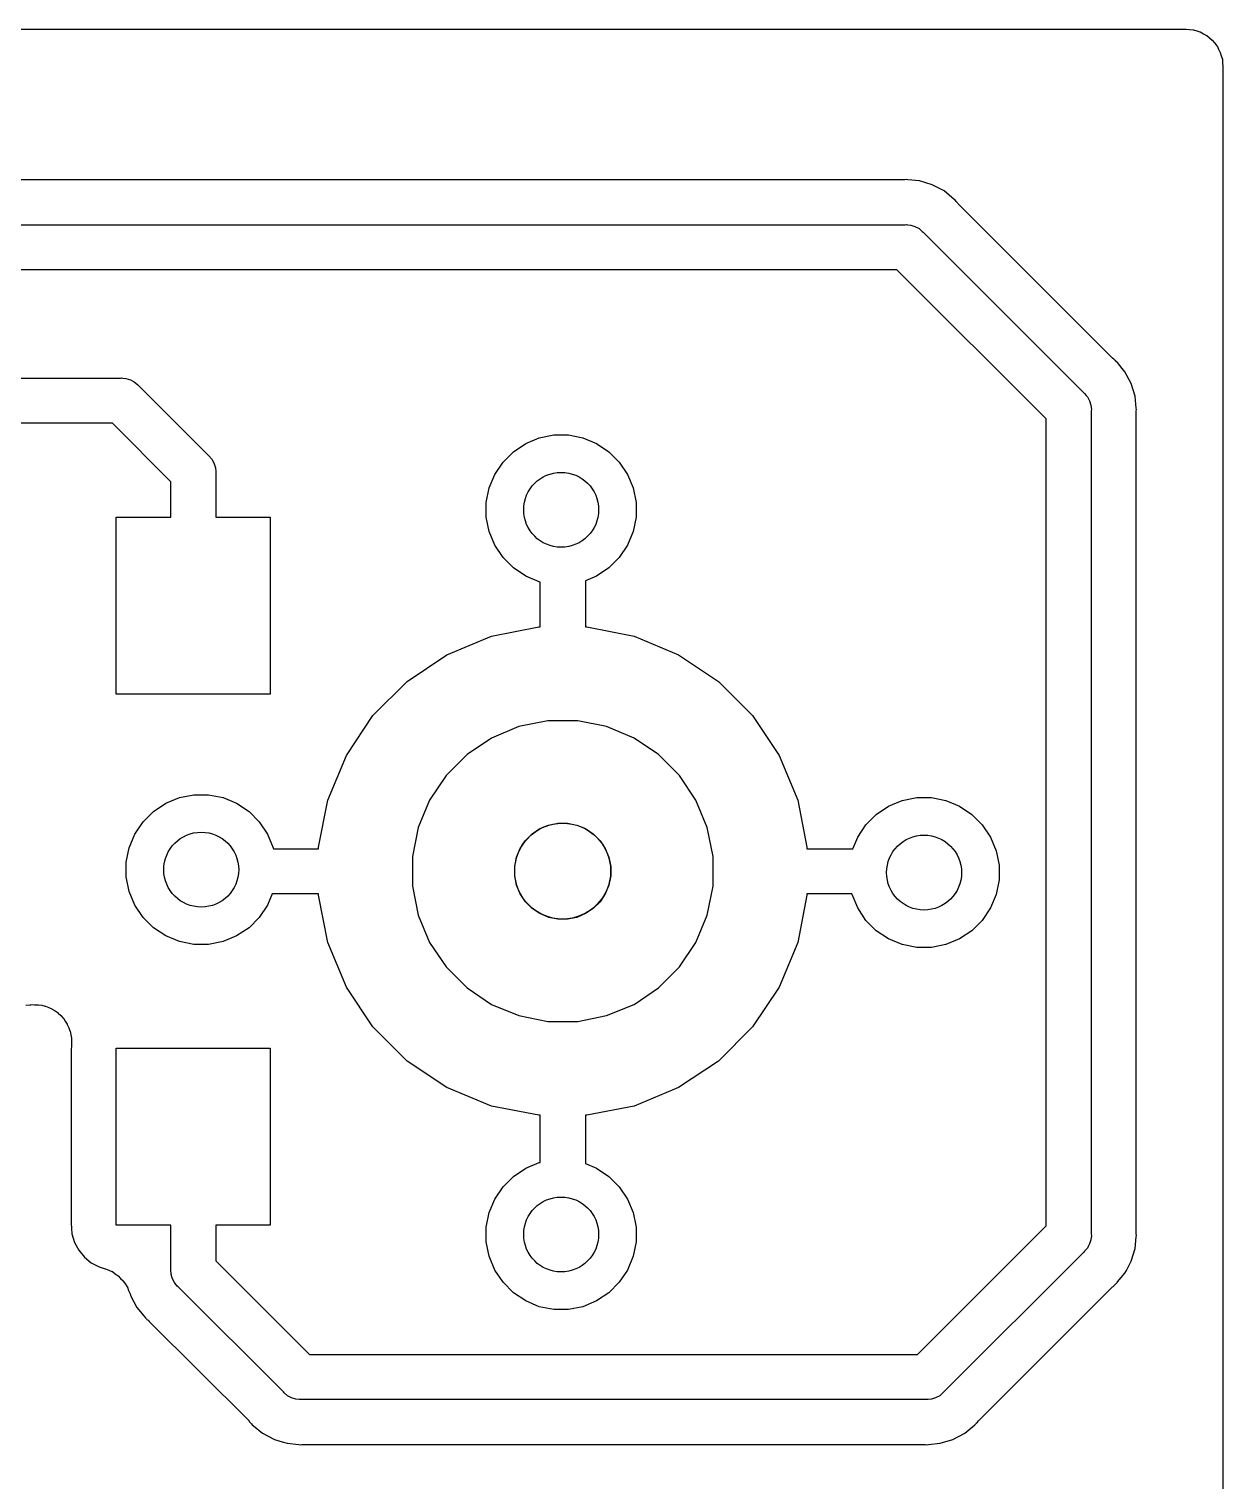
# Model space of a CAD drawing. Extents: x 98.9 to 141.5, y -118.8 to -76.2.
# Drawn here: x 137.442 to 141.488, y -106.893 to -101.97 of the extents above; entities that cross this region are included whole.
import ezdxf

# ---------------------------------------------------------------- set-up
doc = ezdxf.new("R2010")
doc.units = 0
doc.layers.add('BLACK', color=7, linetype='CONTINUOUS')

msp = doc.modelspace()

# ---------------------------------------------------------------- linework, layer by layer
at = {"layer": 'BLACK', "linetype": 'CONTINUOUS'}
for p, q in [((137.353, -101.97), (141.361, -101.97)), ((141.361, -101.97), (141.362, -101.97)), ((141.362, -101.97), (141.362, -101.97)), ((141.362, -101.97), (141.362, -101.97)), ((141.362, -101.97), (141.363, -101.97)), ((141.363, -101.97), (141.375, -101.971)), ((141.375, -101.971), (141.387, -101.973)), ((141.387, -101.973), (141.387, -101.973)), ((141.387, -101.973), (141.388, -101.973)), ((141.388, -101.973), (141.399, -101.976)), ((141.399, -101.976), (141.41, -101.98)), ((141.41, -101.98), (141.411, -101.98)), ((141.411, -101.98), (141.411, -101.98)), ((141.411, -101.98), (141.422, -101.986)), ((141.422, -101.986), (141.432, -101.992)), ((141.432, -101.992), (141.433, -101.992)), ((141.433, -101.992), (141.433, -101.992)), ((141.433, -101.992), (141.442, -102)), ((141.442, -102), (141.451, -102.008)), ((141.451, -102.008), (141.452, -102.008)), ((141.452, -102.008), (141.452, -102.008)), ((141.452, -102.008), (141.459, -102.017)), ((141.459, -102.017), (141.467, -102.027)), ((141.467, -102.027), (141.467, -102.027)), ((141.467, -102.027), (141.468, -102.027)), ((141.468, -102.027), (141.473, -102.038)), ((141.473, -102.038), (141.479, -102.049)), ((141.479, -102.049), (141.479, -102.049)), ((141.479, -102.049), (141.479, -102.049)), ((141.479, -102.049), (141.482, -102.061)), ((141.482, -102.061), (141.486, -102.072)), ((141.486, -102.072), (141.486, -102.073)), ((141.486, -102.073), (141.486, -102.073)), ((141.486, -102.073), (141.487, -102.085)), ((141.487, -102.085), (141.488, -102.097)), ((141.488, -102.097), (141.488, -115.926)), ((140.398, -102.481), (137.17, -102.481)), ((140.403, -102.481), (140.398, -102.481)), ((140.408, -102.481), (140.403, -102.481)), ((140.41, -102.481), (140.408, -102.481)), ((140.415, -102.48), (140.41, -102.481)), ((140.42, -102.481), (140.415, -102.48)), ((140.46, -102.485), (140.42, -102.481)), ((140.42, -102.481), (140.42, -102.481)), ((140.503, -102.498), (140.46, -102.485)), ((140.543, -102.519), (140.503, -102.498)), ((140.577, -102.548), (140.543, -102.519)), ((140.581, -102.551), (140.577, -102.548)), ((140.584, -102.555), (140.581, -102.551)), ((140.588, -102.559), (140.584, -102.555)), ((140.589, -102.561), (140.588, -102.559)), ((141.114, -103.086), (140.589, -102.561)), ((134.507, -102.634), (140.411, -102.634)), ((140.411, -102.634), (140.415, -102.633)), ((140.415, -102.633), (140.419, -102.634)), ((140.419, -102.634), (140.419, -102.634)), ((140.419, -102.634), (140.43, -102.635)), ((140.43, -102.635), (140.444, -102.639)), ((140.444, -102.639), (140.458, -102.646)), ((140.458, -102.646), (140.469, -102.656)), ((140.469, -102.656), (140.472, -102.659)), ((140.472, -102.659), (141.016, -103.203)), ((140.383, -102.786), (134.479, -102.786)), ((140.889, -103.292), (140.383, -102.786)), ((141.118, -103.089), (141.114, -103.086)), ((141.122, -103.093), (141.118, -103.089)), ((141.124, -103.094), (141.122, -103.093)), ((141.127, -103.098), (141.124, -103.094)), ((141.131, -103.101), (141.127, -103.098)), ((141.146, -103.121), (141.131, -103.101)), ((141.131, -103.101), (141.131, -103.101)), ((141.156, -103.132), (141.146, -103.121)), ((141.146, -103.121), (141.146, -103.121)), ((133.957, -103.154), (137.752, -103.154)), ((137.752, -103.154), (137.755, -103.153)), ((137.755, -103.153), (137.759, -103.154)), ((137.759, -103.154), (137.759, -103.154)), ((137.759, -103.154), (137.77, -103.155)), ((137.77, -103.155), (137.785, -103.159)), ((137.785, -103.159), (137.798, -103.166)), ((137.798, -103.166), (137.81, -103.176)), ((137.81, -103.176), (137.812, -103.179)), ((137.812, -103.179), (138.05, -103.416)), ((141.177, -103.172), (141.156, -103.132)), ((141.19, -103.215), (141.177, -103.172)), ((141.016, -103.203), (141.019, -103.206)), ((141.019, -103.206), (141.024, -103.212)), ((141.024, -103.212), (141.029, -103.217)), ((141.029, -103.217), (141.032, -103.224)), ((141.032, -103.224), (141.036, -103.231)), ((141.194, -103.255), (141.19, -103.215)), ((141.036, -103.231), (141.04, -103.245)), ((141.04, -103.245), (141.041, -103.253)), ((141.041, -103.253), (141.042, -103.26)), ((141.042, -103.26), (141.041, -103.264)), ((141.041, -103.264), (141.041, -106.056)), ((141.195, -103.26), (141.194, -103.255)), ((141.194, -103.255), (141.194, -103.255)), ((141.194, -103.265), (141.195, -103.26)), ((141.194, -103.27), (141.194, -103.265)), ((141.194, -103.276), (141.194, -103.27)), ((141.194, -103.277), (141.194, -103.276)), ((141.194, -106.043), (141.194, -103.277)), ((137.724, -103.306), (133.929, -103.306)), ((137.922, -103.505), (137.724, -103.306)), ((140.889, -106.028), (140.889, -103.292)), ((139.083, -103.403), (139.125, -103.375)), ((139.125, -103.375), (139.171, -103.356)), ((139.171, -103.356), (139.22, -103.346)), ((139.22, -103.346), (139.27, -103.346)), ((139.27, -103.346), (139.319, -103.356)), ((139.319, -103.356), (139.365, -103.375)), ((139.365, -103.375), (139.407, -103.403)), ((138.05, -103.416), (138.053, -103.419)), ((138.053, -103.419), (138.055, -103.422)), ((138.055, -103.422), (138.055, -103.422)), ((138.055, -103.422), (138.057, -103.424)), ((138.057, -103.424), (138.062, -103.43)), ((139.048, -103.438), (139.083, -103.403)), ((139.407, -103.403), (139.442, -103.438)), ((138.062, -103.43), (138.069, -103.444)), ((138.069, -103.444), (138.073, -103.458)), ((138.073, -103.458), (138.075, -103.469)), ((138.075, -103.469), (138.075, -103.473)), ((138.075, -103.473), (138.075, -103.477)), ((139.02, -103.48), (139.048, -103.438)), ((139.442, -103.438), (139.47, -103.48)), ((137.922, -103.625), (137.922, -103.505)), ((138.075, -103.477), (138.075, -103.625)), ((139.001, -103.526), (139.02, -103.48)), ((139.47, -103.48), (139.489, -103.526)), ((138.991, -103.575), (139.001, -103.526)), ((139.489, -103.526), (139.499, -103.575)), ((138.991, -103.625), (138.991, -103.575)), ((139.499, -103.575), (139.499, -103.625)), ((137.737, -104.225), (137.737, -103.625)), ((137.737, -103.625), (137.922, -103.625)), ((138.075, -103.625), (138.259, -103.625)), ((138.259, -103.625), (138.259, -104.225)), ((139.001, -103.674), (138.991, -103.625)), ((139.499, -103.625), (139.489, -103.674)), ((139.02, -103.72), (139.001, -103.674)), ((139.048, -103.762), (139.02, -103.72)), ((139.47, -103.72), (139.442, -103.762)), ((139.489, -103.674), (139.47, -103.72)), ((139.083, -103.797), (139.048, -103.762)), ((139.442, -103.762), (139.407, -103.797)), ((139.125, -103.825), (139.083, -103.797)), ((139.407, -103.797), (139.365, -103.825)), ((139.171, -103.844), (139.125, -103.825)), ((139.174, -103.845), (139.171, -103.844)), ((139.174, -103.997), (139.174, -103.845)), ((139.365, -103.825), (139.327, -103.841)), ((139.327, -103.841), (139.327, -103.997)), ((139.009, -104.029), (139.169, -103.997)), ((139.169, -103.997), (139.174, -103.997)), ((139.327, -103.997), (139.332, -103.997)), ((139.332, -103.997), (139.492, -104.029)), ((138.858, -104.092), (139.009, -104.029)), ((139.492, -104.029), (139.643, -104.092)), ((138.723, -104.182), (138.858, -104.092)), ((139.643, -104.092), (139.778, -104.182)), ((138.607, -104.298), (138.723, -104.182)), ((139.778, -104.182), (139.894, -104.298)), ((138.259, -104.225), (137.737, -104.225)), ((138.517, -104.433), (138.607, -104.298)), ((139.894, -104.298), (139.984, -104.433)), ((139.102, -104.335), (139.009, -104.374)), ((139.2, -104.316), (139.102, -104.335)), ((139.301, -104.316), (139.2, -104.316)), ((139.399, -104.335), (139.301, -104.316)), ((139.492, -104.374), (139.399, -104.335)), ((139.009, -104.374), (138.926, -104.43)), ((139.575, -104.43), (139.492, -104.374)), ((138.454, -104.584), (138.517, -104.433)), ((138.926, -104.43), (138.855, -104.501)), ((139.646, -104.501), (139.575, -104.43)), ((139.984, -104.433), (140.047, -104.584)), ((138.855, -104.501), (138.799, -104.584)), ((139.702, -104.584), (139.646, -104.501)), ((137.863, -104.623), (137.905, -104.595)), ((137.905, -104.595), (137.951, -104.576)), ((137.951, -104.576), (138, -104.566)), ((138, -104.566), (138.05, -104.566)), ((138.05, -104.566), (138.099, -104.576)), ((138.099, -104.576), (138.145, -104.595)), ((138.145, -104.595), (138.187, -104.623)), ((138.422, -104.744), (138.454, -104.584)), ((138.799, -104.584), (138.76, -104.677)), ((139.74, -104.677), (139.702, -104.584)), ((140.047, -104.584), (140.078, -104.744)), ((140.313, -104.633), (140.355, -104.605)), ((140.355, -104.605), (140.401, -104.586)), ((140.401, -104.586), (140.45, -104.576)), ((140.45, -104.576), (140.5, -104.576)), ((140.5, -104.576), (140.549, -104.586)), ((140.549, -104.586), (140.595, -104.605)), ((140.595, -104.605), (140.637, -104.633)), ((137.828, -104.658), (137.863, -104.623)), ((138.187, -104.623), (138.222, -104.658)), ((140.278, -104.668), (140.313, -104.633)), ((140.637, -104.633), (140.672, -104.668)), ((137.781, -104.746), (137.8, -104.7)), ((137.8, -104.7), (137.828, -104.658)), ((138.222, -104.658), (138.25, -104.7)), ((138.25, -104.7), (138.269, -104.746)), ((138.76, -104.677), (138.741, -104.775)), ((139.124, -104.722), (139.147, -104.699)), ((139.147, -104.699), (139.173, -104.681)), ((139.173, -104.681), (139.203, -104.669)), ((139.203, -104.669), (139.234, -104.663)), ((139.234, -104.663), (139.266, -104.663)), ((139.266, -104.663), (139.298, -104.669)), ((139.298, -104.669), (139.327, -104.681)), ((139.327, -104.681), (139.354, -104.699)), ((139.354, -104.699), (139.377, -104.722)), ((139.76, -104.775), (139.74, -104.677)), ((140.25, -104.71), (140.278, -104.668)), ((140.672, -104.668), (140.7, -104.71)), ((137.771, -104.795), (137.781, -104.746)), ((138.269, -104.746), (138.27, -104.749)), ((138.27, -104.749), (138.422, -104.749)), ((138.422, -104.749), (138.422, -104.744)), ((139.094, -104.778), (139.106, -104.748)), ((139.106, -104.748), (139.124, -104.722)), ((139.377, -104.722), (139.394, -104.748)), ((139.394, -104.748), (139.407, -104.778)), ((140.078, -104.744), (140.078, -104.749)), ((140.078, -104.749), (140.234, -104.749)), ((140.234, -104.749), (140.25, -104.71)), ((140.7, -104.71), (140.719, -104.756)), ((137.771, -104.845), (137.771, -104.795)), ((138.741, -104.775), (138.741, -104.876)), ((139.088, -104.809), (139.094, -104.778)), ((139.407, -104.778), (139.413, -104.809)), ((139.76, -104.876), (139.76, -104.775)), ((140.719, -104.756), (140.729, -104.805)), ((137.781, -104.894), (137.771, -104.845)), ((139.088, -104.841), (139.088, -104.809)), ((139.094, -104.873), (139.088, -104.841)), ((139.413, -104.841), (139.407, -104.873)), ((139.413, -104.809), (139.413, -104.841)), ((140.729, -104.805), (140.729, -104.855)), ((137.8, -104.94), (137.781, -104.894)), ((138.266, -104.902), (138.25, -104.94)), ((138.422, -104.902), (138.266, -104.902)), ((138.422, -104.907), (138.422, -104.902)), ((138.741, -104.876), (138.76, -104.974)), ((139.106, -104.902), (139.094, -104.873)), ((139.124, -104.929), (139.106, -104.902)), ((139.394, -104.902), (139.377, -104.929)), ((139.407, -104.873), (139.394, -104.902)), ((139.74, -104.974), (139.76, -104.876)), ((140.23, -104.902), (140.078, -104.902)), ((140.078, -104.902), (140.078, -104.907)), ((140.231, -104.904), (140.23, -104.902)), ((140.729, -104.855), (140.719, -104.904)), ((137.828, -104.982), (137.8, -104.94)), ((138.25, -104.94), (138.222, -104.982)), ((138.454, -105.067), (138.422, -104.907)), ((139.147, -104.952), (139.124, -104.929)), ((139.173, -104.969), (139.147, -104.952)), ((139.354, -104.952), (139.327, -104.969)), ((139.377, -104.929), (139.354, -104.952)), ((140.078, -104.907), (140.047, -105.067)), ((140.25, -104.95), (140.231, -104.904)), ((140.278, -104.992), (140.25, -104.95)), ((140.7, -104.95), (140.672, -104.992)), ((140.719, -104.904), (140.7, -104.95)), ((137.863, -105.017), (137.828, -104.982)), ((138.222, -104.982), (138.187, -105.017)), ((138.76, -104.974), (138.799, -105.067)), ((139.203, -104.982), (139.173, -104.969)), ((139.234, -104.988), (139.203, -104.982)), ((139.266, -104.988), (139.234, -104.988)), ((139.298, -104.982), (139.266, -104.988)), ((139.327, -104.969), (139.298, -104.982)), ((139.702, -105.067), (139.74, -104.974)), ((140.313, -105.027), (140.278, -104.992)), ((140.672, -104.992), (140.637, -105.027)), ((137.905, -105.045), (137.863, -105.017)), ((137.951, -105.064), (137.905, -105.045)), ((138.145, -105.045), (138.099, -105.064)), ((138.187, -105.017), (138.145, -105.045)), ((140.355, -105.055), (140.313, -105.027)), ((140.637, -105.027), (140.595, -105.055)), ((138, -105.074), (137.951, -105.064)), ((138.05, -105.074), (138, -105.074)), ((138.099, -105.064), (138.05, -105.074)), ((138.517, -105.218), (138.454, -105.067)), ((138.799, -105.067), (138.855, -105.15)), ((139.646, -105.15), (139.702, -105.067)), ((140.047, -105.067), (139.984, -105.218)), ((140.401, -105.074), (140.355, -105.055)), ((140.45, -105.084), (140.401, -105.074)), ((140.5, -105.084), (140.45, -105.084)), ((140.549, -105.074), (140.5, -105.084)), ((140.595, -105.055), (140.549, -105.074)), ((138.855, -105.15), (138.926, -105.221)), ((139.575, -105.221), (139.646, -105.15)), ((138.607, -105.353), (138.517, -105.218)), ((138.926, -105.221), (139.009, -105.277)), ((139.492, -105.277), (139.575, -105.221)), ((139.984, -105.218), (139.894, -105.353)), ((137.431, -105.279), (137.446, -105.278)), ((137.446, -105.278), (137.447, -105.278)), ((137.447, -105.278), (137.448, -105.277)), ((137.447, -105.278), (137.447, -105.278)), ((137.447, -105.278), (137.447, -105.278)), ((137.448, -105.277), (137.46, -105.278)), ((137.46, -105.278), (137.472, -105.278)), ((137.472, -105.278), (137.472, -105.278)), ((137.472, -105.278), (137.473, -105.278)), ((137.473, -105.278), (137.485, -105.28)), ((137.485, -105.28), (137.496, -105.283)), ((137.496, -105.283), (137.497, -105.283)), ((137.497, -105.283), (137.497, -105.283)), ((137.497, -105.283), (137.508, -105.288)), ((137.508, -105.288), (137.519, -105.292)), ((137.519, -105.292), (137.52, -105.293)), ((137.52, -105.293), (137.52, -105.293)), ((137.52, -105.293), (137.53, -105.299)), ((139.009, -105.277), (139.102, -105.315)), ((139.399, -105.315), (139.492, -105.277)), ((137.53, -105.299), (137.54, -105.306)), ((137.54, -105.306), (137.54, -105.307)), ((137.54, -105.307), (137.54, -105.307)), ((137.54, -105.307), (137.549, -105.315)), ((137.549, -105.315), (137.557, -105.324)), ((137.557, -105.324), (137.557, -105.324)), ((137.557, -105.324), (137.558, -105.324)), ((137.558, -105.324), (137.564, -105.334)), ((137.564, -105.334), (137.571, -105.344)), ((137.571, -105.344), (137.571, -105.345)), ((137.571, -105.345), (137.571, -105.345)), ((137.571, -105.345), (137.576, -105.356)), ((139.102, -105.315), (139.2, -105.335)), ((139.2, -105.335), (139.301, -105.335)), ((139.301, -105.335), (139.399, -105.315)), ((137.576, -105.356), (137.58, -105.367)), ((137.58, -105.367), (137.58, -105.368)), ((137.58, -105.368), (137.581, -105.368)), ((137.581, -105.368), (137.583, -105.38)), ((137.583, -105.38), (137.585, -105.392)), ((137.585, -105.392), (137.585, -105.392)), ((137.585, -105.392), (137.585, -105.392)), ((137.585, -105.392), (137.585, -105.405)), ((138.723, -105.469), (138.607, -105.353)), ((139.894, -105.353), (139.778, -105.469)), ((137.585, -105.416), (137.584, -105.432)), ((137.584, -105.432), (137.584, -106.019)), ((137.585, -105.405), (137.585, -105.416)), ((137.737, -106.025), (137.737, -105.425)), ((137.737, -105.425), (138.259, -105.425)), ((138.259, -105.425), (138.259, -106.025)), ((138.858, -105.559), (138.723, -105.469)), ((139.778, -105.469), (139.643, -105.559)), ((139.009, -105.622), (138.858, -105.559)), ((139.643, -105.559), (139.492, -105.622)), ((139.169, -105.653), (139.009, -105.622)), ((139.492, -105.622), (139.332, -105.653)), ((139.174, -105.653), (139.169, -105.653)), ((139.174, -105.813), (139.174, -105.653)), ((139.332, -105.653), (139.327, -105.653)), ((139.327, -105.653), (139.327, -105.816)), ((139.083, -105.86), (139.125, -105.832)), ((139.125, -105.832), (139.171, -105.813)), ((139.171, -105.813), (139.174, -105.813)), ((139.327, -105.816), (139.365, -105.832)), ((139.365, -105.832), (139.407, -105.86)), ((139.048, -105.895), (139.083, -105.86)), ((139.407, -105.86), (139.442, -105.895)), ((139.001, -105.983), (139.02, -105.937)), ((139.02, -105.937), (139.048, -105.895)), ((139.442, -105.895), (139.47, -105.937)), ((139.47, -105.937), (139.489, -105.983)), ((138.991, -106.032), (139.001, -105.983)), ((139.489, -105.983), (139.499, -106.032)), ((137.584, -106.019), (137.587, -106.055)), ((137.922, -106.025), (137.737, -106.025)), ((137.922, -106.174), (137.922, -106.025)), ((138.259, -106.025), (138.075, -106.025)), ((138.075, -106.025), (138.075, -106.146)), ((138.991, -106.082), (138.991, -106.032)), ((139.499, -106.032), (139.499, -106.082)), ((140.453, -106.464), (140.889, -106.028)), ((137.587, -106.055), (137.596, -106.084)), ((137.596, -106.084), (137.61, -106.11)), ((139.001, -106.131), (138.991, -106.082)), ((139.499, -106.082), (139.489, -106.131)), ((141.04, -106.075), (141.036, -106.089)), ((141.042, -106.06), (141.04, -106.075)), ((141.041, -106.056), (141.042, -106.06)), ((141.19, -106.105), (141.194, -106.065)), ((141.194, -106.048), (141.194, -106.043)), ((141.194, -106.053), (141.194, -106.048)), ((141.194, -106.055), (141.194, -106.053)), ((141.195, -106.06), (141.194, -106.055)), ((141.194, -106.065), (141.195, -106.06)), ((141.194, -106.065), (141.194, -106.065)), ((137.61, -106.11), (137.629, -106.134)), ((137.629, -106.134), (137.652, -106.153)), ((139.02, -106.178), (139.001, -106.131)), ((139.489, -106.131), (139.47, -106.178)), ((141.016, -106.117), (140.542, -106.591)), ((141.019, -106.114), (141.016, -106.117)), ((141.029, -106.103), (141.019, -106.114)), ((141.031, -106.098), (141.029, -106.103)), ((141.036, -106.089), (141.031, -106.098)), ((141.177, -106.148), (141.19, -106.105)), ((137.652, -106.153), (137.679, -106.167)), ((137.679, -106.167), (137.699, -106.173)), ((137.699, -106.173), (137.7, -106.173)), ((137.7, -106.173), (137.7, -106.173)), ((137.7, -106.173), (137.7, -106.173)), ((137.7, -106.173), (137.701, -106.174)), ((137.701, -106.174), (137.712, -106.178)), ((137.712, -106.178), (137.722, -106.183)), ((137.722, -106.183), (137.723, -106.183)), ((137.723, -106.183), (137.724, -106.183)), ((137.724, -106.183), (137.733, -106.19)), ((137.922, -106.178), (137.922, -106.174)), ((137.923, -106.19), (137.922, -106.178)), ((138.075, -106.146), (138.392, -106.464)), ((139.048, -106.219), (139.02, -106.178)), ((139.47, -106.178), (139.442, -106.219)), ((141.156, -106.188), (141.161, -106.179)), ((141.161, -106.179), (141.177, -106.148)), ((141.161, -106.179), (141.161, -106.179)), ((137.733, -106.19), (137.743, -106.197)), ((137.743, -106.197), (137.743, -106.197)), ((137.743, -106.197), (137.744, -106.197)), ((137.744, -106.197), (137.752, -106.206)), ((137.752, -106.206), (137.761, -106.214)), ((137.761, -106.214), (137.761, -106.215)), ((137.761, -106.215), (137.761, -106.215)), ((137.761, -106.215), (137.768, -106.225)), ((137.768, -106.225), (137.774, -106.235)), ((137.923, -106.193), (137.923, -106.19)), ((137.926, -106.201), (137.923, -106.193)), ((137.928, -106.207), (137.926, -106.201)), ((137.935, -106.22), (137.928, -106.207)), ((137.944, -106.232), (137.935, -106.22)), ((137.935, -106.22), (137.935, -106.22)), ((137.947, -106.234), (137.944, -106.232)), ((139.083, -106.255), (139.048, -106.219)), ((139.442, -106.219), (139.407, -106.255)), ((141.116, -106.233), (141.12, -106.229)), ((141.12, -106.229), (141.124, -106.226)), ((141.124, -106.226), (141.127, -106.222)), ((141.127, -106.222), (141.131, -106.219)), ((141.131, -106.218), (141.156, -106.188)), ((141.131, -106.219), (141.131, -106.218)), ((137.774, -106.235), (137.775, -106.235)), ((137.775, -106.235), (137.775, -106.236)), ((137.775, -106.236), (137.779, -106.247)), ((137.779, -106.247), (137.784, -106.258)), ((137.784, -106.258), (137.786, -106.266)), ((137.786, -106.266), (137.807, -106.305)), ((138.304, -106.591), (137.947, -106.234)), ((139.125, -106.282), (139.083, -106.255)), ((139.407, -106.255), (139.365, -106.282)), ((140.659, -106.689), (141.114, -106.234)), ((141.114, -106.234), (141.116, -106.233)), ((137.807, -106.305), (137.836, -106.34)), ((139.171, -106.302), (139.125, -106.282)), ((139.22, -106.311), (139.171, -106.302)), ((139.27, -106.311), (139.22, -106.311)), ((139.319, -106.302), (139.27, -106.311)), ((139.365, -106.282), (139.319, -106.302)), ((137.836, -106.34), (137.84, -106.343)), ((137.84, -106.343), (137.841, -106.345)), ((137.841, -106.345), (137.845, -106.348)), ((137.845, -106.348), (137.849, -106.352)), ((137.849, -106.352), (138.187, -106.689)), ((138.392, -106.464), (140.453, -106.464)), ((138.306, -106.594), (138.304, -106.591)), ((138.318, -106.604), (138.306, -106.594)), ((138.331, -106.611), (138.318, -106.604)), ((138.346, -106.615), (138.331, -106.611)), ((138.357, -106.616), (138.346, -106.615)), ((138.361, -106.617), (138.357, -106.616)), ((138.357, -106.616), (138.357, -106.616)), ((138.364, -106.616), (138.361, -106.617)), ((140.481, -106.616), (138.364, -106.616)), ((140.485, -106.617), (140.481, -106.616)), ((140.489, -106.616), (140.485, -106.617)), ((140.5, -106.615), (140.489, -106.616)), ((140.489, -106.616), (140.489, -106.616)), ((140.514, -106.611), (140.5, -106.615)), ((140.528, -106.604), (140.514, -106.611)), ((140.539, -106.594), (140.528, -106.604)), ((140.542, -106.591), (140.539, -106.594)), ((138.187, -106.689), (138.188, -106.691)), ((138.188, -106.691), (138.191, -106.695)), ((138.191, -106.695), (138.195, -106.699)), ((138.195, -106.699), (138.198, -106.702)), ((138.198, -106.702), (138.202, -106.706)), ((138.202, -106.706), (138.202, -106.706)), ((138.202, -106.706), (138.233, -106.731)), ((140.613, -106.731), (140.647, -106.702)), ((140.647, -106.702), (140.651, -106.699)), ((140.651, -106.699), (140.652, -106.697)), ((140.652, -106.697), (140.656, -106.693)), ((140.656, -106.693), (140.659, -106.689)), ((138.233, -106.731), (138.273, -106.752)), ((138.273, -106.752), (138.299, -106.76)), ((138.299, -106.76), (138.299, -106.76)), ((138.299, -106.76), (138.316, -106.765)), ((138.316, -106.765), (138.356, -106.769)), ((138.356, -106.769), (138.356, -106.769)), ((138.356, -106.769), (138.361, -106.77)), ((138.361, -106.77), (138.366, -106.769)), ((138.366, -106.769), (138.367, -106.769)), ((138.367, -106.769), (138.373, -106.769)), ((138.373, -106.769), (138.378, -106.769)), ((138.378, -106.769), (140.468, -106.769)), ((140.468, -106.769), (140.469, -106.769)), ((140.469, -106.769), (140.475, -106.769)), ((140.475, -106.769), (140.48, -106.769)), ((140.48, -106.769), (140.485, -106.77)), ((140.485, -106.77), (140.49, -106.769)), ((140.49, -106.769), (140.53, -106.765)), ((140.49, -106.769), (140.49, -106.769)), ((140.53, -106.765), (140.573, -106.752)), ((140.573, -106.752), (140.613, -106.731))]:
    msp.add_line(p, q, dxfattribs=at)
at = {"layer": 'BLACK'}
for centre, radius in [((139.245, -103.6), 0.127), ((138.025, -104.82), 0.127), ((139.25, -104.825), 0.1625), ((140.475, -104.83), 0.127), ((139.245, -106.057), 0.127)]:
    msp.add_circle(centre, radius, dxfattribs=at)

doc.saveas('drawing.dxf')
